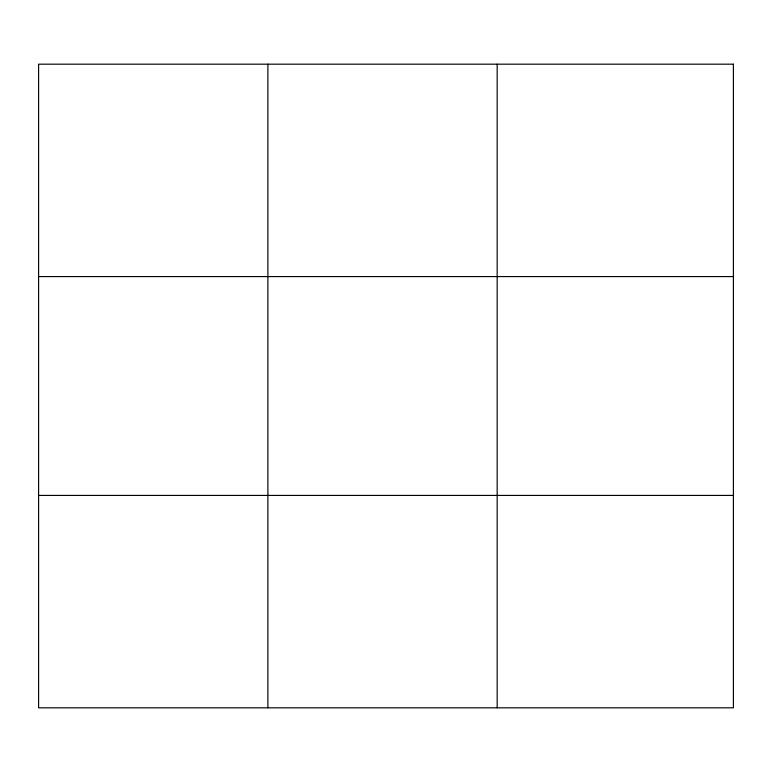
<?xml version="1.0" encoding="UTF-8"?>
<svg xmlns="http://www.w3.org/2000/svg" width="772" height="772" viewBox="0 0 772 772"><rect width="100%" height="100%" fill="white"/><g stroke="black" fill="none" stroke-linecap="round" stroke-linejoin="round"><path stroke-width="1.16" d="M267.884 64.182L267.884 707.818M497.168 64.182L497.168 707.818M38.6 276.579L733.4 276.579M38.6 495.421L733.4 495.421M733.4 64.182L733.4 707.818L38.6 707.818L38.6 64.182L733.4 64.182"/></g></svg>
